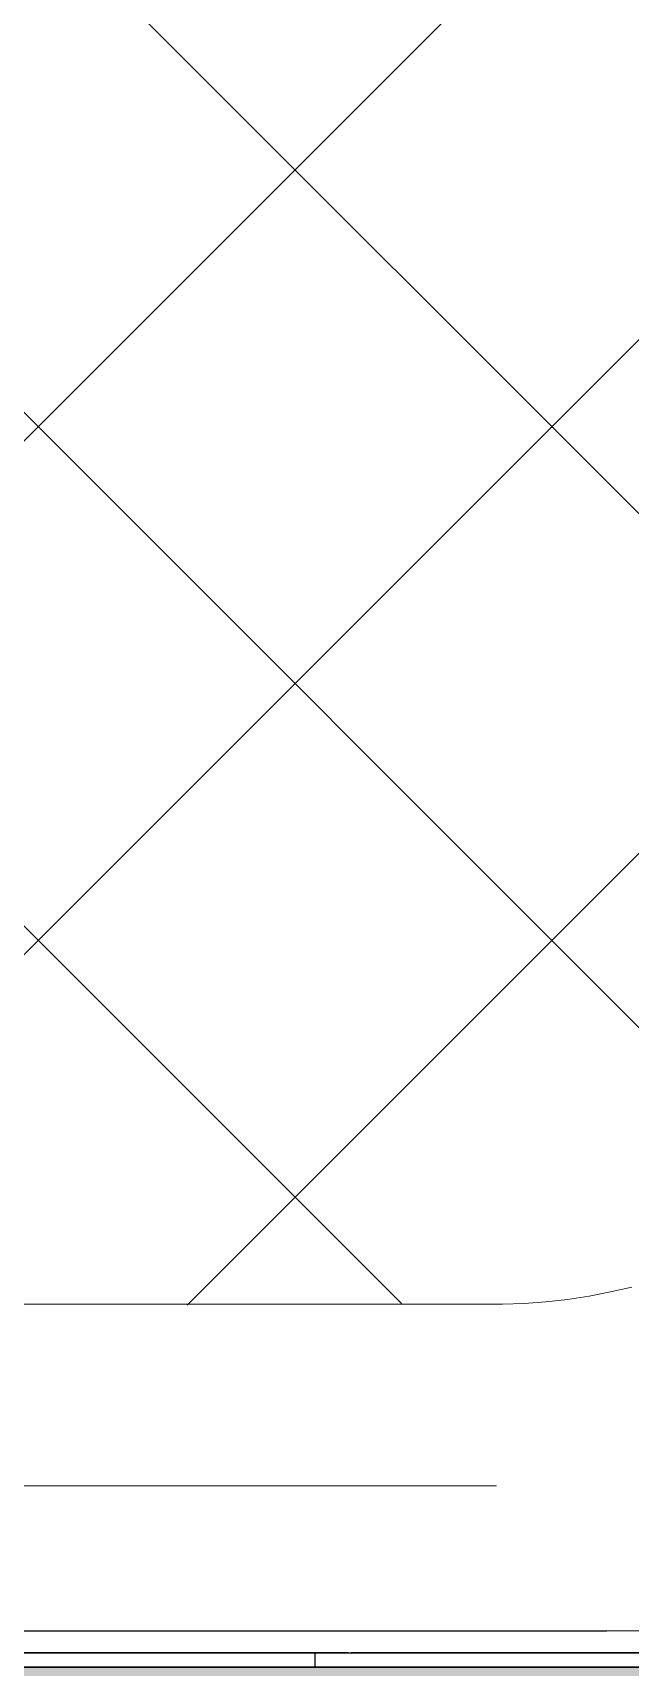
# Model space of a CAD drawing. Header units: millimetres. Extents: x 652554 to 1678317, y -308114 to 170803.
# Drawn here: x 732898 to 732980.3, y 153905.5 to 154130.5 of the extents above; entities that cross this region are included whole.
import ezdxf

# ---------------------------------------------------------------- set-up
doc = ezdxf.new("R2010")
doc.units = ezdxf.units.MM
doc.linetypes.add('Centre', pattern=[31.749999999999996, 6.349999999999999, -4.7625, 15.875, -4.7625])
doc.layers.add('000 - 0_HIDE_OBJ_FRAMING_DEF_SUB_1', color=251, linetype='Continuous')
for name, color, linetype, lineweight in [('A-FLOR-LEVL', 3, 'Continuous', 9), ('A-FLOR-PATT', 1, 'Continuous', 70), ('A-GENM', 1, 'Continuous', 9), ('A-GLAZ-CURT', 2, 'Continuous', 9), ('E-ELEC-FIXT', 2, 'Continuous', 35)]:
    doc.layers.add(name, color=color, linetype=linetype, lineweight=lineweight)

# ---------------------------------------------------------------- blocks, each defined once
blk = doc.blocks.new('ACM_EARTH INSPECTION PIT - ACM_EARTH INSPECTION PIT-V233-2240-01 ENTRANCE 2 ELEVATION 2')
at = {"layer": 'E-ELEC-FIXT', "color": 250, "lineweight": 20}
for p, q in [((-38588.55143678601, 101224.9881169407), (-38378.55143678601, 101224.9881169407)), ((-38378.55143678601, 101224.9881169407), (-38588.55143678601, 101224.9881169407)), ((-38492.01510659542, 101224.9881169407), (-38499.46991981605, 101224.9881169407)), ((-38499.46991981605, 101224.9881169407), (-38492.01510659542, 101224.9881169407)), ((-38488.15621131706, 101224.9881169407), (-38492.01480951534, 101224.9881169407)), ((-38492.01480951534, 101224.9881169407), (-38488.15621131706, 101224.9881169407)), ((-38484.01510659542, 101224.9881169407), (-38487.44507144854, 101224.9881169407)), ((-38487.44507144854, 101224.9881169407), (-38484.01510659542, 101224.9881169407)), ((-38484.01510659542, 101224.9881169407), (-38473.61681386323, 101224.9881169407)), ((-38473.61681386323, 101224.9881169407), (-38484.01510659542, 101224.9881169407)), ((-38472.70139809643, 101224.9881169407), (-38470.15870013487, 101224.9881169407)), ((-38470.15870013487, 101224.9881169407), (-38472.70139809643, 101224.9881169407))]:
    blk.add_line(p, q, dxfattribs=at)
blk = doc.blocks.new('PPL-C-AECM-1-PP19-EE-M3-0001_rvt-3-2240-01 ENTRANCE 2 ELEVATION 2')
at = {"layer": 'E-ELEC-FIXT', "color": 250, "lineweight": 20}
blk.add_blockref('ACM_EARTH INSPECTION PIT - ACM_EARTH INSPECTION PIT-V233-2240-01 ENTRANCE 2 ELEVATION 2', (0, 0), dxfattribs=at)
blk = doc.blocks.new('PPL-C-AECM-1-PP19-EE-M3-0001_rvt-4-2240-01 ENTRANCE 2 ELEVATION 2')
at = {"layer": 'E-ELEC-FIXT', "color": 250, "lineweight": 20}
blk.add_blockref('ACM_EARTH INSPECTION PIT - ACM_EARTH INSPECTION PIT-V233-2240-01 ENTRANCE 2 ELEVATION 2', (0, 0), dxfattribs=at)
blk = doc.blocks.new('DPA_GM-Manhole Cover Type 2 - 900x900-10563838-2240-01 ENTRANCE 2 ELEVATION 2')
at = {"layer": '000 - 0_HIDE_OBJ_FRAMING_DEF_SUB_1'}
for p, q in [((-38498.71358935376, 101222), (-38418.71358935376, 101222)), ((-38414.12577593132, 101222), (-38498.71358935376, 101222)), ((-38418.71358935376, 101222), (-38148.71358935376, 101222)), ((-38418.71358935376, 101222), (-38418.71358935376, 101220)), ((-38153.71358935379, 101222), (-38413.71358935373, 101222)), ((-38658.71358935375, 101220), (-37458.71358935375, 101220)), ((-37458.71358935375, 101220), (-38658.71358935375, 101220)), ((-37603.71358935376, 101220), (-38513.71358935376, 101220)), ((-38513.71358935376, 101220), (-37603.71358935376, 101220)), ((-37603.71358935375, 101220), (-38513.71358935376, 101220)), ((-38513.71358935376, 101220), (-37603.71358935375, 101220)), ((-37608.71358935375, 101220), (-38508.71358935375, 101220)), ((-38508.71358935375, 101220), (-37608.71358935375, 101220)), ((-38498.71358935376, 101220), (-37618.71358935376, 101220)), ((-37618.71358935376, 101220), (-38498.71358935376, 101220)), ((-38498.71358935376, 101220), (-38414.12577593132, 101220)), ((-38418.71358935376, 101220), (-38498.71358935376, 101220)), ((-38148.71358935376, 101220), (-38418.7080177493, 101220)), ((-38413.71358935373, 101220), (-38153.71358935379, 101220))]:
    blk.add_line(p, q, dxfattribs=at)
blk = doc.blocks.new('DPA_CP_Fence Type D - Fence Post Left w MRTA Logo-17199497-2240-01 ENTRANCE 2 ELEVATION 2')
at = {"layer": 'A-GLAZ-CURT'}
h = blk.add_hatch(dxfattribs=at)
h.set_pattern_fill('FP_17', color=256, style=0, pattern_type=2)
h.set_pattern_definition([(45, (-38448.714, 101220), (-35.35533905932738, 35.35533905932738), []), (135, (-38448.714, 101220), (-35.35533905932738, -35.35533905932737), [])])
h.paths.add_polyline_path([(-38414.12577593135, 101269.8683475028), (-38388.48924714145, 101270.5343323586), (-38374.54733931401, 101272.6205525145), (-38353.13794156477, 101281.8443512221), (-38337.02754617365, 101296.3965737486), (-38326.41627605054, 101312.2973133035), (-38320.26637453814, 101329.8179102381), (-38318.58193685614, 101345.0000000003), (-38319.24792171196, 103100.2243422123), (-38321.33414186788, 103114.1662500401), (-38330.55794057545, 103135.5756477893), (-38345.11016310196, 103151.6860431804), (-38361.01090265693, 103162.2973133036), (-38378.53149959152, 103168.4472148159), (-38393.71358935373, 103170.1316524979), (-38508.93793156593, 103169.4656676421), (-38522.87983939345, 103167.3794474862), (-38544.28923714269, 103158.1556487786), (-38560.73932158355, 103143.1454793274), (-38571.01090265693, 103127.7026866972), (-38577.16080416932, 103110.1820897626), (-38578.84524185131, 103087.6574354344), (-38578.84524185131, 102283.1634888917), (-38520.5393709272, 102316.9999999591), (-38448.713589306, 102316.9999999591), (-38578.84524185131, 102242.2319747709), (-38578.84524185131, 102197.7680251698), (-38448.71358935375, 102122.9999999413), (-38520.61210310899, 102122.9999999591), (-38578.84524185131, 102156.8090141827), (-38578.17925699547, 101339.7756577882), (-38576.09303683957, 101325.8337499606), (-38566.869238132, 101304.4243522114), (-38552.31701560549, 101288.3139568202), (-38536.4162760505, 101277.7026866971), (-38518.895679116, 101271.5527851847), (-38503.71358935373, 101269.8683475028), (-38445.93711910881, 101269.8683475028)])
for p, q in [((-38393.71358935373, 101270.0000000003), (-38503.71358935373, 101270.0000000003)), ((-38503.7135893537, 101245.0000000002), (-38393.7135893537, 101245.0000000002)), ((-38393.7135893537, 101245.0000000002), (-38503.7135893537, 101245.0000000002))]:
    blk.add_line(p, q, dxfattribs=at)
at = {"layer": 'A-GLAZ-CURT', "flags": 128}
blk.add_lwpolyline([(-38375.1004304798, 101272.3463674915), (-38378.02068941187, 101271.6601548177), (-38380.96605363621, 101271.0912702512), (-38383.93181119837, 101270.6406238859), (-38386.9132175189, 101270.30893666), (-38389.9055029837, 101270.0967392022), (-38392.90388057435, 101270.0043709831), (-38393.71358935373, 101270.0000000003)], dxfattribs=at)
blk = doc.blocks.new('DPA_Drainage Gutter_Landscape_Type A - DPA_Drainage Gutter_Landscape_Type A-17285389-2240-01 ENTRANCE 2 ELEVATION 2')
at = {"layer": 'A-GENM'}
for p, q in [((-38651.36103837144, 101225.0000000002), (-38256.36103837145, 101225.0000000002)), ((-38651.36103837144, 101225.0000000002), (-38256.36103837145, 101225.0000000002)), ((-38256.36103837145, 101225.0000000002), (-38651.36103837144, 101225.0000000002)), ((-38651.36103837144, 101225.0000000002), (-38256.36103837145, 101225.0000000002)), ((-38256.36103837145, 101225.0000000002), (-38651.36103837144, 101225.0000000002)), ((-38651.36103837144, 101225.0000000002), (-38256.36103837145, 101225.0000000002)), ((-38256.36103837145, 101225.0000000002), (-38651.36103837144, 101225.0000000002)), ((-38651.36103837144, 101225.0000000002), (-38256.36103837145, 101225.0000000002)), ((-38256.36103837145, 101225.0000000002), (-38651.36103837144, 101225.0000000002)), ((-38651.36103837144, 101225.0000000002), (-38256.36103837144, 101225.0000000002)), ((-38256.36103837144, 101225.0000000002), (-38651.36103837144, 101225.0000000002)), ((-38651.36103837144, 101225.0000000002), (-38256.36103837144, 101225.0000000002)), ((-38256.36103837144, 101225.0000000002), (-38651.36103837144, 101225.0000000002)), ((-38651.36103837144, 101225.0000000002), (-38256.36103837145, 101225.0000000002)), ((-38256.36103837145, 101225.0000000002), (-38651.36103837144, 101225.0000000002)), ((-38452.86103837145, 101225.0000000002), (-38375.36103837145, 101225.0000000002)), ((-38375.36103837145, 101225.0000000002), (-38452.86103837145, 101225.0000000002)), ((-38452.86103837145, 101225.0000000002), (-38375.36103837145, 101225.0000000002)), ((-38375.36103837145, 101225.0000000002), (-38452.86103837145, 101225.0000000002)), ((-38452.86103837145, 101225.0000000002), (-38375.36103837145, 101225.0000000002)), ((-38375.36103837145, 101225.0000000002), (-38452.86103837145, 101225.0000000002)), ((-38452.86103837145, 101225.0000000002), (-38375.36103837145, 101225.0000000002)), ((-38375.36103837145, 101225.0000000002), (-38452.86103837145, 101225.0000000002)), ((-38375.36103837145, 101225.0000000002), (-38452.86103837145, 101225.0000000002)), ((-38452.86103837145, 101225.0000000002), (-38375.36103837145, 101225.0000000002)), ((-38375.36103837145, 101225.0000000002), (-38452.86103837145, 101225.0000000002)), ((-38452.86103837145, 101225.0000000002), (-38375.36103837145, 101225.0000000002)), ((-38375.36103837145, 101225.0000000002), (-38452.86103837145, 101225.0000000002)), ((-38452.86103837145, 101225.0000000002), (-38375.36103837145, 101225.0000000002)), ((-38375.36103837145, 101225.0000000002), (-38452.86103837145, 101225.0000000002)), ((-38452.86103837145, 101225.0000000002), (-38375.36103837145, 101225.0000000002)), ((-38375.36103837145, 101225.0000000002), (-38452.86103837145, 101225.0000000002)), ((-38452.86103837145, 101225.0000000002), (-38375.36103837145, 101225.0000000002)), ((-38375.36103837145, 101225.0000000002), (-38452.86103837145, 101225.0000000002)), ((-38452.86103837145, 101225.0000000002), (-38375.36103837145, 101225.0000000002)), ((-38375.36103837145, 101225.0000000002), (-38452.86103837145, 101225.0000000002)), ((-38452.86103837145, 101225.0000000002), (-38375.36103837145, 101225.0000000002)), ((-38375.36103837145, 101225.0000000002), (-38452.86103837145, 101225.0000000002)), ((-38452.86103837145, 101225.0000000002), (-38375.36103837145, 101225.0000000002)), ((-38375.36103837145, 101225.0000000002), (-38452.86103837145, 101225.0000000002)), ((-38452.86103837145, 101225.0000000002), (-38375.36103837145, 101225.0000000002)), ((-38375.36103837145, 101225.0000000002), (-38452.86103837145, 101225.0000000002)), ((-38452.86103837145, 101225.0000000002), (-38375.36103837145, 101225.0000000002)), ((-38375.36103837145, 101225.0000000002), (-38452.86103837145, 101225.0000000002)), ((-38452.86103837145, 101225.0000000002), (-38375.36103837145, 101225.0000000002)), ((-38375.36103837145, 101225.0000000002), (-38452.86103837145, 101225.0000000002)), ((-38452.86103837145, 101225.0000000002), (-38375.36103837145, 101225.0000000002)), ((-38375.36103837145, 101225.0000000002), (-38452.86103837145, 101225.0000000002)), ((-38452.86103837145, 101225.0000000002), (-38375.36103837145, 101225.0000000002)), ((-38375.36103837145, 101225.0000000002), (-38452.86103837145, 101225.0000000002)), ((-38452.86103837145, 101225.0000000002), (-38375.36103837145, 101225.0000000002)), ((-38375.36103837145, 101225.0000000002), (-38452.86103837145, 101225.0000000002)), ((-38452.86103837145, 101225.0000000002), (-38375.36103837145, 101225.0000000002)), ((-38375.36103837145, 101225.0000000002), (-38452.86103837145, 101225.0000000002)), ((-38452.86103837145, 101225.0000000002), (-38375.36103837145, 101225.0000000002)), ((-38375.36103837145, 101225.0000000002), (-38452.86103837145, 101225.0000000002)), ((-38452.86103837145, 101225.0000000002), (-38375.36103837145, 101225.0000000002)), ((-38375.36103837145, 101225.0000000002), (-38452.86103837145, 101225.0000000002)), ((-38452.86103837145, 101225.0000000002), (-38375.36103837145, 101225.0000000002)), ((-38375.36103837145, 101225.0000000002), (-38452.86103837145, 101225.0000000002)), ((-38452.86103837145, 101225.0000000002), (-38375.36103837145, 101225.0000000002)), ((-38375.36103837145, 101225.0000000002), (-38452.86103837145, 101225.0000000002)), ((-38452.86103837145, 101225.0000000002), (-38375.36103837145, 101225.0000000002)), ((-38375.36103837145, 101225.0000000002), (-38452.86103837145, 101225.0000000002)), ((-38452.86103837145, 101225.0000000002), (-38375.36103837145, 101225.0000000002)), ((-38375.36103837145, 101225.0000000002), (-38452.86103837145, 101225.0000000002)), ((-38452.86103837145, 101225.0000000002), (-38375.36103837145, 101225.0000000002)), ((-38375.36103837145, 101225.0000000002), (-38452.86103837145, 101225.0000000002)), ((-38452.86103837145, 101225.0000000002), (-38375.36103837145, 101225.0000000002)), ((-38375.36103837145, 101225.0000000002), (-38452.86103837145, 101225.0000000002)), ((-38452.86103837145, 101225.0000000002), (-38375.36103837145, 101225.0000000002)), ((-38375.36103837145, 101225.0000000002), (-38452.86103837145, 101225.0000000002)), ((-38452.86103837145, 101225.0000000002), (-38375.36103837144, 101225.0000000002)), ((-38375.36103837144, 101225.0000000002), (-38452.86103837145, 101225.0000000002)), ((-38452.86103837145, 101225.0000000002), (-38375.36103837144, 101225.0000000002)), ((-38375.36103837144, 101225.0000000002), (-38452.86103837145, 101225.0000000002)), ((-38452.86103837145, 101225.0000000002), (-38375.36103837144, 101225.0000000002)), ((-38375.36103837144, 101225.0000000002), (-38452.86103837145, 101225.0000000002)), ((-38452.86103837145, 101225.0000000002), (-38375.36103837144, 101225.0000000002)), ((-38375.36103837144, 101225.0000000002), (-38452.86103837145, 101225.0000000002)), ((-38452.86103837144, 101225.0000000002), (-38375.36103837144, 101225.0000000002)), ((-38375.36103837144, 101225.0000000002), (-38452.86103837144, 101225.0000000002)), ((-38452.86103837144, 101225.0000000002), (-38375.36103837144, 101225.0000000002)), ((-38375.36103837144, 101225.0000000002), (-38452.86103837144, 101225.0000000002)), ((-38452.86103837145, 101225.0000000002), (-38375.36103837145, 101225.0000000002)), ((-38375.36103837145, 101225.0000000002), (-38452.86103837145, 101225.0000000002)), ((-38452.86103837145, 101225.0000000002), (-38375.36103837145, 101225.0000000002)), ((-38375.36103837145, 101225.0000000002), (-38452.86103837145, 101225.0000000002)), ((-38452.86103837145, 101225.0000000002), (-38375.36103837145, 101225.0000000002)), ((-38375.36103837145, 101225.0000000002), (-38452.86103837145, 101225.0000000002)), ((-38452.86103837145, 101225.0000000002), (-38375.36103837145, 101225.0000000002)), ((-38375.36103837145, 101225.0000000002), (-38452.86103837145, 101225.0000000002)), ((-38452.86103837145, 101225.0000000002), (-38375.36103837145, 101225.0000000002)), ((-38375.36103837145, 101225.0000000002), (-38452.86103837145, 101225.0000000002)), ((-38452.86103837145, 101225.0000000002), (-38375.36103837145, 101225.0000000002)), ((-38375.36103837145, 101225.0000000002), (-38452.86103837145, 101225.0000000002)), ((-38452.86103837145, 101225.0000000002), (-38375.36103837145, 101225.0000000002)), ((-38375.36103837145, 101225.0000000002), (-38452.86103837145, 101225.0000000002)), ((-38452.86103837145, 101225.0000000002), (-38375.36103837145, 101225.0000000002)), ((-38375.36103837145, 101225.0000000002), (-38452.86103837145, 101225.0000000002)), ((-38452.86103837145, 101225.0000000002), (-38375.36103837145, 101225.0000000002)), ((-38375.36103837145, 101225.0000000002), (-38452.86103837145, 101225.0000000002)), ((-38452.86103837145, 101225.0000000002), (-38375.36103837145, 101225.0000000002)), ((-38375.36103837145, 101225.0000000002), (-38452.86103837145, 101225.0000000002)), ((-38452.86103837145, 101225.0000000002), (-38375.36103837145, 101225.0000000002)), ((-38375.36103837145, 101225.0000000002), (-38452.86103837145, 101225.0000000002)), ((-38452.86103837145, 101225.0000000002), (-38375.36103837145, 101225.0000000002)), ((-38375.36103837145, 101225.0000000002), (-38452.86103837145, 101225.0000000002)), ((-38452.86103837145, 101225.0000000002), (-38375.36103837145, 101225.0000000002)), ((-38375.36103837145, 101225.0000000002), (-38452.86103837145, 101225.0000000002)), ((-38452.86103837145, 101225.0000000002), (-38375.36103837145, 101225.0000000002)), ((-38375.36103837145, 101225.0000000002), (-38452.86103837145, 101225.0000000002)), ((-38452.86103837145, 101225.0000000002), (-38375.36103837145, 101225.0000000002)), ((-38375.36103837145, 101225.0000000002), (-38452.86103837145, 101225.0000000002)), ((-38452.86103837145, 101225.0000000002), (-38375.36103837145, 101225.0000000002)), ((-38375.36103837145, 101225.0000000002), (-38452.86103837145, 101225.0000000002)), ((-38452.86103837145, 101225.0000000002), (-38375.36103837145, 101225.0000000002)), ((-38375.36103837145, 101225.0000000002), (-38452.86103837145, 101225.0000000002)), ((-38452.86103837145, 101225.0000000002), (-38375.36103837145, 101225.0000000002)), ((-38375.36103837145, 101225.0000000002), (-38452.86103837145, 101225.0000000002)), ((-38452.86103837145, 101225.0000000002), (-38375.36103837145, 101225.0000000002)), ((-38375.36103837145, 101225.0000000002), (-38452.86103837145, 101225.0000000002)), ((-38452.86103837145, 101225.0000000002), (-38375.36103837145, 101225.0000000002)), ((-38375.36103837145, 101225.0000000002), (-38452.86103837145, 101225.0000000002)), ((-38452.86103837145, 101225.0000000002), (-38375.36103837145, 101225.0000000002)), ((-38375.36103837145, 101225.0000000002), (-38452.86103837145, 101225.0000000002)), ((-38452.86103837145, 101225.0000000002), (-38375.36103837145, 101225.0000000002)), ((-38375.36103837145, 101225.0000000002), (-38452.86103837145, 101225.0000000002)), ((-38452.86103837145, 101225.0000000002), (-38375.36103837145, 101225.0000000002)), ((-38375.36103837145, 101225.0000000002), (-38452.86103837145, 101225.0000000002)), ((-38452.86103837145, 101225.0000000002), (-38375.36103837145, 101225.0000000002)), ((-38375.36103837145, 101225.0000000002), (-38452.86103837145, 101225.0000000002)), ((-38452.86103837145, 101225.0000000002), (-38375.36103837144, 101225.0000000002)), ((-38375.36103837144, 101225.0000000002), (-38452.86103837145, 101225.0000000002)), ((-38452.86103837145, 101225.0000000002), (-38375.36103837144, 101225.0000000002)), ((-38375.36103837144, 101225.0000000002), (-38452.86103837145, 101225.0000000002)), ((-38452.86103837145, 101225.0000000002), (-38375.36103837144, 101225.0000000002)), ((-38375.36103837144, 101225.0000000002), (-38452.86103837145, 101225.0000000002)), ((-38452.86103837145, 101225.0000000002), (-38375.36103837144, 101225.0000000002)), ((-38375.36103837144, 101225.0000000002), (-38452.86103837145, 101225.0000000002)), ((-38452.86103837144, 101225.0000000002), (-38375.36103837144, 101225.0000000002)), ((-38375.36103837144, 101225.0000000002), (-38452.86103837144, 101225.0000000002)), ((-38452.86103837144, 101225.0000000002), (-38375.36103837144, 101225.0000000002)), ((-38375.36103837144, 101225.0000000002), (-38452.86103837144, 101225.0000000002)), ((-38452.86103837145, 101225.0000000002), (-38375.36103837145, 101225.0000000002)), ((-38375.36103837145, 101225.0000000002), (-38452.86103837145, 101225.0000000002)), ((-38452.86103837145, 101225.0000000002), (-38375.36103837145, 101225.0000000002)), ((-38375.36103837145, 101225.0000000002), (-38452.86103837145, 101225.0000000002)), ((-38452.86103837145, 101225.0000000002), (-38375.36103837145, 101225.0000000002)), ((-38375.36103837145, 101225.0000000002), (-38452.86103837145, 101225.0000000002)), ((-38452.86103837145, 101225.0000000002), (-38375.36103837145, 101225.0000000002)), ((-38375.36103837145, 101225.0000000002), (-38452.86103837145, 101225.0000000002)), ((-38452.86103837145, 101225.0000000002), (-38375.36103837145, 101225.0000000002)), ((-38375.36103837145, 101225.0000000002), (-38452.86103837145, 101225.0000000002)), ((-38452.86103837145, 101225.0000000002), (-38375.36103837145, 101225.0000000002)), ((-38375.36103837145, 101225.0000000002), (-38452.86103837145, 101225.0000000002)), ((-38452.86103837145, 101225.0000000002), (-38375.36103837145, 101225.0000000002)), ((-38375.36103837145, 101225.0000000002), (-38452.86103837145, 101225.0000000002)), ((-38452.86103837145, 101225.0000000002), (-38375.36103837145, 101225.0000000002)), ((-38375.36103837145, 101225.0000000002), (-38452.86103837145, 101225.0000000002)), ((-38452.86103837145, 101225.0000000002), (-38375.36103837145, 101225.0000000002)), ((-38375.36103837145, 101225.0000000002), (-38452.86103837145, 101225.0000000002)), ((-38452.86103837145, 101225.0000000002), (-38375.36103837145, 101225.0000000002)), ((-38375.36103837145, 101225.0000000002), (-38452.86103837145, 101225.0000000002)), ((-38452.86103837145, 101225.0000000002), (-38375.36103837145, 101225.0000000002)), ((-38375.36103837145, 101225.0000000002), (-38452.86103837145, 101225.0000000002)), ((-38452.86103837145, 101225.0000000002), (-38375.36103837145, 101225.0000000002)), ((-38375.36103837145, 101225.0000000002), (-38452.86103837145, 101225.0000000002)), ((-38452.86103837145, 101225.0000000002), (-38375.36103837145, 101225.0000000002)), ((-38375.36103837145, 101225.0000000002), (-38452.86103837145, 101225.0000000002)), ((-38452.86103837145, 101225.0000000002), (-38375.36103837145, 101225.0000000002)), ((-38375.36103837145, 101225.0000000002), (-38452.86103837145, 101225.0000000002)), ((-38452.86103837145, 101225.0000000002), (-38375.36103837145, 101225.0000000002)), ((-38375.36103837145, 101225.0000000002), (-38452.86103837145, 101225.0000000002)), ((-38452.86103837145, 101225.0000000002), (-38375.36103837145, 101225.0000000002)), ((-38375.36103837145, 101225.0000000002), (-38452.86103837145, 101225.0000000002)), ((-38452.86103837145, 101225.0000000002), (-38375.36103837145, 101225.0000000002)), ((-38375.36103837145, 101225.0000000002), (-38452.86103837145, 101225.0000000002)), ((-38452.86103837145, 101225.0000000002), (-38375.36103837145, 101225.0000000002)), ((-38375.36103837145, 101225.0000000002), (-38452.86103837145, 101225.0000000002)), ((-38452.86103837145, 101225.0000000002), (-38375.36103837145, 101225.0000000002)), ((-38375.36103837145, 101225.0000000002), (-38452.86103837145, 101225.0000000002)), ((-38452.86103837145, 101225.0000000002), (-38375.36103837145, 101225.0000000002)), ((-38375.36103837145, 101225.0000000002), (-38452.86103837145, 101225.0000000002)), ((-38452.86103837145, 101225.0000000002), (-38375.36103837145, 101225.0000000002)), ((-38375.36103837145, 101225.0000000002), (-38452.86103837145, 101225.0000000002)), ((-38452.86103837145, 101225.0000000002), (-38375.36103837145, 101225.0000000002)), ((-38375.36103837145, 101225.0000000002), (-38452.86103837145, 101225.0000000002)), ((-38452.86103837145, 101225.0000000002), (-38375.36103837145, 101225.0000000002)), ((-38375.36103837145, 101225.0000000002), (-38452.86103837145, 101225.0000000002)), ((-38452.86103837145, 101225.0000000002), (-38375.36103837145, 101225.0000000002)), ((-38375.36103837145, 101225.0000000002), (-38452.86103837145, 101225.0000000002)), ((-38452.86103837145, 101225.0000000002), (-38375.36103837144, 101225.0000000002)), ((-38375.36103837144, 101225.0000000002), (-38452.86103837145, 101225.0000000002)), ((-38452.86103837145, 101225.0000000002), (-38375.36103837144, 101225.0000000002)), ((-38375.36103837144, 101225.0000000002), (-38452.86103837145, 101225.0000000002)), ((-38452.86103837145, 101225.0000000002), (-38375.36103837144, 101225.0000000002)), ((-38375.36103837144, 101225.0000000002), (-38452.86103837145, 101225.0000000002)), ((-38452.86103837145, 101225.0000000002), (-38375.36103837144, 101225.0000000002)), ((-38375.36103837144, 101225.0000000002), (-38452.86103837145, 101225.0000000002)), ((-38452.86103837144, 101225.0000000002), (-38375.36103837144, 101225.0000000002)), ((-38375.36103837144, 101225.0000000002), (-38452.86103837144, 101225.0000000002)), ((-38452.86103837144, 101225.0000000002), (-38375.36103837144, 101225.0000000002)), ((-38375.36103837144, 101225.0000000002), (-38452.86103837144, 101225.0000000002)), ((-38452.86103837145, 101225.0000000002), (-38375.36103837145, 101225.0000000002)), ((-38375.36103837145, 101225.0000000002), (-38452.86103837145, 101225.0000000002)), ((-38452.86103837145, 101225.0000000002), (-38375.36103837145, 101225.0000000002)), ((-38375.36103837145, 101225.0000000002), (-38452.86103837145, 101225.0000000002)), ((-38452.86103837145, 101225.0000000002), (-38375.36103837145, 101225.0000000002)), ((-38375.36103837145, 101225.0000000002), (-38452.86103837145, 101225.0000000002)), ((-38452.86103837145, 101225.0000000002), (-38375.36103837145, 101225.0000000002)), ((-38375.36103837145, 101225.0000000002), (-38452.86103837145, 101225.0000000002)), ((-38452.86103837145, 101225.0000000002), (-38375.36103837145, 101225.0000000002)), ((-38375.36103837145, 101225.0000000002), (-38452.86103837145, 101225.0000000002)), ((-38452.86103837145, 101225.0000000002), (-38375.36103837145, 101225.0000000002)), ((-38375.36103837145, 101225.0000000002), (-38452.86103837145, 101225.0000000002)), ((-38452.86103837145, 101225.0000000002), (-38375.36103837145, 101225.0000000002)), ((-38375.36103837145, 101225.0000000002), (-38452.86103837145, 101225.0000000002)), ((-38452.86103837145, 101225.0000000002), (-38375.36103837145, 101225.0000000002)), ((-38375.36103837145, 101225.0000000002), (-38452.86103837145, 101225.0000000002)), ((-38452.86103837145, 101225.0000000002), (-38375.36103837145, 101225.0000000002)), ((-38375.36103837145, 101225.0000000002), (-38452.86103837145, 101225.0000000002)), ((-38452.86103837145, 101225.0000000002), (-38375.36103837145, 101225.0000000002)), ((-38375.36103837145, 101225.0000000002), (-38452.86103837145, 101225.0000000002)), ((-38452.86103837145, 101225.0000000002), (-38375.36103837145, 101225.0000000002)), ((-38375.36103837145, 101225.0000000002), (-38452.86103837145, 101225.0000000002)), ((-38452.86103837145, 101225.0000000002), (-38375.36103837145, 101225.0000000002)), ((-38375.36103837145, 101225.0000000002), (-38452.86103837145, 101225.0000000002)), ((-38452.86103837145, 101225.0000000002), (-38375.36103837145, 101225.0000000002)), ((-38375.36103837145, 101225.0000000002), (-38452.86103837145, 101225.0000000002)), ((-38452.86103837145, 101225.0000000002), (-38375.36103837145, 101225.0000000002)), ((-38375.36103837145, 101225.0000000002), (-38452.86103837145, 101225.0000000002)), ((-38452.86103837145, 101225.0000000002), (-38375.36103837145, 101225.0000000002)), ((-38375.36103837145, 101225.0000000002), (-38452.86103837145, 101225.0000000002)), ((-38452.86103837145, 101225.0000000002), (-38375.36103837145, 101225.0000000002)), ((-38375.36103837145, 101225.0000000002), (-38452.86103837145, 101225.0000000002)), ((-38452.86103837145, 101225.0000000002), (-38375.36103837145, 101225.0000000002)), ((-38375.36103837145, 101225.0000000002), (-38452.86103837145, 101225.0000000002)), ((-38452.86103837145, 101225.0000000002), (-38375.36103837145, 101225.0000000002)), ((-38375.36103837145, 101225.0000000002), (-38452.86103837145, 101225.0000000002)), ((-38452.86103837145, 101225.0000000002), (-38375.36103837145, 101225.0000000002)), ((-38375.36103837145, 101225.0000000002), (-38452.86103837145, 101225.0000000002)), ((-38452.86103837145, 101225.0000000002), (-38375.36103837145, 101225.0000000002)), ((-38375.36103837145, 101225.0000000002), (-38452.86103837145, 101225.0000000002)), ((-38452.86103837145, 101225.0000000002), (-38375.36103837145, 101225.0000000002)), ((-38375.36103837145, 101225.0000000002), (-38452.86103837145, 101225.0000000002)), ((-38452.86103837145, 101225.0000000002), (-38375.36103837145, 101225.0000000002)), ((-38375.36103837145, 101225.0000000002), (-38452.86103837145, 101225.0000000002)), ((-38452.86103837145, 101225.0000000002), (-38375.36103837145, 101225.0000000002)), ((-38375.36103837145, 101225.0000000002), (-38452.86103837145, 101225.0000000002)), ((-38452.86103837145, 101225.0000000002), (-38375.36103837145, 101225.0000000002)), ((-38375.36103837145, 101225.0000000002), (-38452.86103837145, 101225.0000000002)), ((-38452.86103837145, 101225.0000000002), (-38375.36103837144, 101225.0000000002)), ((-38375.36103837144, 101225.0000000002), (-38452.86103837145, 101225.0000000002)), ((-38452.86103837145, 101225.0000000002), (-38375.36103837144, 101225.0000000002)), ((-38375.36103837144, 101225.0000000002), (-38452.86103837145, 101225.0000000002)), ((-38452.86103837145, 101225.0000000002), (-38375.36103837144, 101225.0000000002)), ((-38375.36103837144, 101225.0000000002), (-38452.86103837145, 101225.0000000002)), ((-38452.86103837145, 101225.0000000002), (-38375.36103837144, 101225.0000000002)), ((-38375.36103837144, 101225.0000000002), (-38452.86103837145, 101225.0000000002)), ((-38452.86103837144, 101225.0000000002), (-38375.36103837144, 101225.0000000002)), ((-38375.36103837144, 101225.0000000002), (-38452.86103837144, 101225.0000000002)), ((-38452.86103837144, 101225.0000000002), (-38375.36103837144, 101225.0000000002)), ((-38375.36103837144, 101225.0000000002), (-38452.86103837144, 101225.0000000002)), ((-38452.86103837144, 101225.0000000002), (-38375.36103837144, 101225.0000000002)), ((-38375.36103837144, 101225.0000000002), (-38452.86103837144, 101225.0000000002)), ((-38452.86103837144, 101225.0000000002), (-38375.36103837144, 101225.0000000002)), ((-38375.36103837144, 101225.0000000002), (-38452.86103837144, 101225.0000000002)), ((-38452.86103837144, 101225.0000000002), (-38375.36103837144, 101225.0000000002)), ((-38375.36103837144, 101225.0000000002), (-38452.86103837144, 101225.0000000002)), ((-38452.86103837144, 101225.0000000002), (-38375.36103837144, 101225.0000000002)), ((-38375.36103837144, 101225.0000000002), (-38452.86103837144, 101225.0000000002)), ((-38452.86103837144, 101225.0000000002), (-38375.36103837144, 101225.0000000002)), ((-38375.36103837144, 101225.0000000002), (-38452.86103837144, 101225.0000000002)), ((-38452.86103837144, 101225.0000000002), (-38375.36103837144, 101225.0000000002)), ((-38375.36103837144, 101225.0000000002), (-38452.86103837144, 101225.0000000002)), ((-38452.86103837144, 101225.0000000002), (-38375.36103837144, 101225.0000000002)), ((-38375.36103837144, 101225.0000000002), (-38452.86103837144, 101225.0000000002)), ((-38452.86103837144, 101225.0000000002), (-38375.36103837144, 101225.0000000002)), ((-38375.36103837144, 101225.0000000002), (-38452.86103837144, 101225.0000000002)), ((-38452.86103837144, 101225.0000000002), (-38375.36103837144, 101225.0000000002)), ((-38375.36103837144, 101225.0000000002), (-38452.86103837144, 101225.0000000002)), ((-38452.86103837144, 101225.0000000002), (-38375.36103837144, 101225.0000000002)), ((-38375.36103837144, 101225.0000000002), (-38452.86103837144, 101225.0000000002)), ((-38452.86103837144, 101225.0000000002), (-38375.36103837144, 101225.0000000002)), ((-38375.36103837144, 101225.0000000002), (-38452.86103837144, 101225.0000000002)), ((-38452.86103837144, 101225.0000000002), (-38375.36103837144, 101225.0000000002)), ((-38375.36103837144, 101225.0000000002), (-38452.86103837144, 101225.0000000002)), ((-38452.86103837144, 101225.0000000002), (-38375.36103837144, 101225.0000000002)), ((-38375.36103837144, 101225.0000000002), (-38452.86103837144, 101225.0000000002)), ((-38452.86103837144, 101225.0000000002), (-38375.36103837144, 101225.0000000002)), ((-38375.36103837144, 101225.0000000002), (-38452.86103837144, 101225.0000000002)), ((-38452.86103837144, 101225.0000000002), (-38375.36103837144, 101225.0000000002)), ((-38375.36103837144, 101225.0000000002), (-38452.86103837144, 101225.0000000002)), ((-38452.86103837144, 101225.0000000002), (-38375.36103837144, 101225.0000000002)), ((-38375.36103837144, 101225.0000000002), (-38452.86103837144, 101225.0000000002)), ((-38452.86103837144, 101225.0000000002), (-38375.36103837144, 101225.0000000002)), ((-38375.36103837144, 101225.0000000002), (-38452.86103837144, 101225.0000000002)), ((-38452.86103837144, 101225.0000000002), (-38375.36103837144, 101225.0000000002)), ((-38375.36103837144, 101225.0000000002), (-38452.86103837144, 101225.0000000002)), ((-38452.86103837144, 101225.0000000002), (-38375.36103837143, 101225.0000000002)), ((-38375.36103837143, 101225.0000000002), (-38452.86103837144, 101225.0000000002)), ((-38452.86103837144, 101225.0000000002), (-38375.36103837143, 101225.0000000002)), ((-38375.36103837143, 101225.0000000002), (-38452.86103837144, 101225.0000000002)), ((-38452.86103837144, 101225.0000000002), (-38375.36103837143, 101225.0000000002)), ((-38375.36103837143, 101225.0000000002), (-38452.86103837144, 101225.0000000002)), ((-38452.86103837144, 101225.0000000002), (-38375.36103837143, 101225.0000000002)), ((-38375.36103837143, 101225.0000000002), (-38452.86103837144, 101225.0000000002)), ((-38452.86103837143, 101225.0000000002), (-38375.36103837143, 101225.0000000002)), ((-38375.36103837143, 101225.0000000002), (-38452.86103837143, 101225.0000000002)), ((-38452.86103837143, 101225.0000000002), (-38375.36103837143, 101225.0000000002)), ((-38375.36103837143, 101225.0000000002), (-38452.86103837143, 101225.0000000002)), ((-38452.86103837143, 101225.0000000002), (-38375.36103837143, 101225.0000000002)), ((-38375.36103837143, 101225.0000000002), (-38452.86103837143, 101225.0000000002)), ((-38452.86103837143, 101225.0000000002), (-38375.36103837143, 101225.0000000002)), ((-38375.36103837143, 101225.0000000002), (-38452.86103837143, 101225.0000000002)), ((-38452.86103837143, 101225.0000000002), (-38375.36103837143, 101225.0000000002)), ((-38375.36103837143, 101225.0000000002), (-38452.86103837143, 101225.0000000002)), ((-38452.86103837143, 101225.0000000002), (-38375.36103837143, 101225.0000000002)), ((-38375.36103837143, 101225.0000000002), (-38452.86103837143, 101225.0000000002)), ((-38452.86103837143, 101225.0000000002), (-38375.36103837143, 101225.0000000002)), ((-38375.36103837143, 101225.0000000002), (-38452.86103837143, 101225.0000000002)), ((-38452.86103837143, 101225.0000000002), (-38375.36103837143, 101225.0000000002)), ((-38375.36103837143, 101225.0000000002), (-38452.86103837143, 101225.0000000002)), ((-38452.86103837144, 101225.0000000002), (-38375.36103837144, 101225.0000000002)), ((-38375.36103837144, 101225.0000000002), (-38452.86103837144, 101225.0000000002)), ((-38452.86103837144, 101225.0000000002), (-38375.36103837144, 101225.0000000002)), ((-38375.36103837144, 101225.0000000002), (-38452.86103837144, 101225.0000000002)), ((-38452.86103837144, 101225.0000000002), (-38375.36103837144, 101225.0000000002)), ((-38375.36103837144, 101225.0000000002), (-38452.86103837144, 101225.0000000002)), ((-38452.86103837144, 101225.0000000002), (-38375.36103837144, 101225.0000000002)), ((-38375.36103837144, 101225.0000000002), (-38452.86103837144, 101225.0000000002)), ((-38452.86103837144, 101225.0000000002), (-38375.36103837144, 101225.0000000002)), ((-38375.36103837144, 101225.0000000002), (-38452.86103837144, 101225.0000000002)), ((-38452.86103837144, 101225.0000000002), (-38375.36103837144, 101225.0000000002)), ((-38375.36103837144, 101225.0000000002), (-38452.86103837144, 101225.0000000002)), ((-38452.86103837144, 101225.0000000002), (-38375.36103837144, 101225.0000000002)), ((-38375.36103837144, 101225.0000000002), (-38452.86103837144, 101225.0000000002)), ((-38452.86103837144, 101225.0000000002), (-38375.36103837144, 101225.0000000002)), ((-38375.36103837144, 101225.0000000002), (-38452.86103837144, 101225.0000000002)), ((-38452.86103837144, 101225.0000000002), (-38375.36103837144, 101225.0000000002)), ((-38375.36103837144, 101225.0000000002), (-38452.86103837144, 101225.0000000002)), ((-38452.86103837144, 101225.0000000002), (-38375.36103837144, 101225.0000000002)), ((-38375.36103837144, 101225.0000000002), (-38452.86103837144, 101225.0000000002)), ((-38452.86103837144, 101225.0000000002), (-38375.36103837144, 101225.0000000002)), ((-38375.36103837144, 101225.0000000002), (-38452.86103837144, 101225.0000000002)), ((-38452.86103837144, 101225.0000000002), (-38375.36103837144, 101225.0000000002)), ((-38375.36103837144, 101225.0000000002), (-38452.86103837144, 101225.0000000002)), ((-38452.86103837144, 101225.0000000002), (-38375.36103837144, 101225.0000000002)), ((-38375.36103837144, 101225.0000000002), (-38452.86103837144, 101225.0000000002)), ((-38452.86103837144, 101225.0000000002), (-38375.36103837144, 101225.0000000002)), ((-38375.36103837144, 101225.0000000002), (-38452.86103837144, 101225.0000000002)), ((-38452.86103837144, 101225.0000000002), (-38375.36103837144, 101225.0000000002)), ((-38375.36103837144, 101225.0000000002), (-38452.86103837144, 101225.0000000002)), ((-38452.86103837144, 101225.0000000002), (-38375.36103837144, 101225.0000000002)), ((-38375.36103837144, 101225.0000000002), (-38452.86103837144, 101225.0000000002)), ((-38452.86103837144, 101225.0000000002), (-38375.36103837144, 101225.0000000002)), ((-38375.36103837144, 101225.0000000002), (-38452.86103837144, 101225.0000000002)), ((-38452.86103837144, 101225.0000000002), (-38375.36103837144, 101225.0000000002)), ((-38375.36103837144, 101225.0000000002), (-38452.86103837144, 101225.0000000002)), ((-38452.86103837144, 101225.0000000002), (-38375.36103837143, 101225.0000000002)), ((-38375.36103837143, 101225.0000000002), (-38452.86103837144, 101225.0000000002)), ((-38452.86103837144, 101225.0000000002), (-38375.36103837143, 101225.0000000002)), ((-38375.36103837143, 101225.0000000002), (-38452.86103837144, 101225.0000000002)), ((-38452.86103837144, 101225.0000000002), (-38375.36103837143, 101225.0000000002)), ((-38375.36103837143, 101225.0000000002), (-38452.86103837144, 101225.0000000002)), ((-38452.86103837144, 101225.0000000002), (-38375.36103837143, 101225.0000000002)), ((-38375.36103837143, 101225.0000000002), (-38452.86103837144, 101225.0000000002)), ((-38452.86103837143, 101225.0000000002), (-38375.36103837143, 101225.0000000002)), ((-38375.36103837143, 101225.0000000002), (-38452.86103837143, 101225.0000000002)), ((-38452.86103837143, 101225.0000000002), (-38375.36103837143, 101225.0000000002)), ((-38375.36103837143, 101225.0000000002), (-38452.86103837143, 101225.0000000002)), ((-38452.86103837143, 101225.0000000002), (-38375.36103837143, 101225.0000000002)), ((-38375.36103837143, 101225.0000000002), (-38452.86103837143, 101225.0000000002)), ((-38452.86103837143, 101225.0000000002), (-38375.36103837143, 101225.0000000002)), ((-38375.36103837143, 101225.0000000002), (-38452.86103837143, 101225.0000000002)), ((-38452.86103837143, 101225.0000000002), (-38375.36103837143, 101225.0000000002)), ((-38375.36103837143, 101225.0000000002), (-38452.86103837143, 101225.0000000002)), ((-38452.86103837143, 101225.0000000002), (-38375.36103837143, 101225.0000000002)), ((-38375.36103837143, 101225.0000000002), (-38452.86103837143, 101225.0000000002)), ((-38452.86103837143, 101225.0000000002), (-38375.36103837143, 101225.0000000002)), ((-38375.36103837143, 101225.0000000002), (-38452.86103837143, 101225.0000000002)), ((-38452.86103837143, 101225.0000000002), (-38375.36103837143, 101225.0000000002)), ((-38375.36103837143, 101225.0000000002), (-38452.86103837143, 101225.0000000002)), ((-38452.86103837145, 101225.0000000002), (-38375.36103837145, 101225.0000000002)), ((-38375.36103837145, 101225.0000000002), (-38452.86103837145, 101225.0000000002)), ((-38452.86103837145, 101225.0000000002), (-38375.36103837145, 101225.0000000002)), ((-38375.36103837145, 101225.0000000002), (-38452.86103837145, 101225.0000000002)), ((-38452.86103837145, 101225.0000000002), (-38375.36103837145, 101225.0000000002)), ((-38375.36103837145, 101225.0000000002), (-38452.86103837145, 101225.0000000002)), ((-38452.86103837145, 101225.0000000002), (-38375.36103837145, 101225.0000000002)), ((-38375.36103837145, 101225.0000000002), (-38452.86103837145, 101225.0000000002)), ((-38452.86103837145, 101225.0000000002), (-38375.36103837145, 101225.0000000002)), ((-38375.36103837145, 101225.0000000002), (-38452.86103837145, 101225.0000000002)), ((-38452.86103837145, 101225.0000000002), (-38375.36103837145, 101225.0000000002)), ((-38375.36103837145, 101225.0000000002), (-38452.86103837145, 101225.0000000002)), ((-38452.86103837145, 101225.0000000002), (-38375.36103837145, 101225.0000000002)), ((-38375.36103837145, 101225.0000000002), (-38452.86103837145, 101225.0000000002)), ((-38452.86103837145, 101225.0000000002), (-38375.36103837145, 101225.0000000002)), ((-38375.36103837145, 101225.0000000002), (-38452.86103837145, 101225.0000000002)), ((-38452.86103837145, 101225.0000000002), (-38375.36103837145, 101225.0000000002)), ((-38375.36103837145, 101225.0000000002), (-38452.86103837145, 101225.0000000002)), ((-38452.86103837145, 101225.0000000002), (-38375.36103837145, 101225.0000000002)), ((-38375.36103837145, 101225.0000000002), (-38452.86103837145, 101225.0000000002)), ((-38452.86103837145, 101225.0000000002), (-38375.36103837145, 101225.0000000002)), ((-38375.36103837145, 101225.0000000002), (-38452.86103837145, 101225.0000000002)), ((-38452.86103837145, 101225.0000000002), (-38375.36103837145, 101225.0000000002)), ((-38375.36103837145, 101225.0000000002), (-38452.86103837145, 101225.0000000002)), ((-38452.86103837145, 101225.0000000002), (-38375.36103837145, 101225.0000000002)), ((-38375.36103837145, 101225.0000000002), (-38452.86103837145, 101225.0000000002)), ((-38452.86103837145, 101225.0000000002), (-38375.36103837145, 101225.0000000002)), ((-38375.36103837145, 101225.0000000002), (-38452.86103837145, 101225.0000000002)), ((-38452.86103837145, 101225.0000000002), (-38375.36103837145, 101225.0000000002)), ((-38375.36103837145, 101225.0000000002), (-38452.86103837145, 101225.0000000002)), ((-38452.86103837145, 101225.0000000002), (-38375.36103837145, 101225.0000000002)), ((-38375.36103837145, 101225.0000000002), (-38452.86103837145, 101225.0000000002)), ((-38452.86103837145, 101225.0000000002), (-38375.36103837145, 101225.0000000002)), ((-38375.36103837145, 101225.0000000002), (-38452.86103837145, 101225.0000000002)), ((-38452.86103837145, 101225.0000000002), (-38375.36103837145, 101225.0000000002)), ((-38375.36103837145, 101225.0000000002), (-38452.86103837145, 101225.0000000002)), ((-38452.86103837145, 101225.0000000002), (-38375.36103837145, 101225.0000000002)), ((-38375.36103837145, 101225.0000000002), (-38452.86103837145, 101225.0000000002)), ((-38452.86103837145, 101225.0000000002), (-38375.36103837145, 101225.0000000002)), ((-38375.36103837145, 101225.0000000002), (-38452.86103837145, 101225.0000000002)), ((-38452.86103837145, 101225.0000000002), (-38375.36103837145, 101225.0000000002)), ((-38375.36103837145, 101225.0000000002), (-38452.86103837145, 101225.0000000002)), ((-38452.86103837145, 101225.0000000002), (-38375.36103837145, 101225.0000000002)), ((-38375.36103837145, 101225.0000000002), (-38452.86103837145, 101225.0000000002)), ((-38452.86103837145, 101225.0000000002), (-38375.36103837145, 101225.0000000002)), ((-38375.36103837145, 101225.0000000002), (-38452.86103837145, 101225.0000000002)), ((-38452.86103837145, 101225.0000000002), (-38375.36103837145, 101225.0000000002)), ((-38375.36103837145, 101225.0000000002), (-38452.86103837145, 101225.0000000002)), ((-38452.86103837145, 101225.0000000002), (-38375.36103837144, 101225.0000000002)), ((-38375.36103837144, 101225.0000000002), (-38452.86103837145, 101225.0000000002)), ((-38452.86103837145, 101225.0000000002), (-38375.36103837144, 101225.0000000002)), ((-38375.36103837144, 101225.0000000002), (-38452.86103837145, 101225.0000000002)), ((-38452.86103837145, 101225.0000000002), (-38375.36103837144, 101225.0000000002)), ((-38375.36103837144, 101225.0000000002), (-38452.86103837145, 101225.0000000002)), ((-38452.86103837145, 101225.0000000002), (-38375.36103837144, 101225.0000000002)), ((-38375.36103837144, 101225.0000000002), (-38452.86103837145, 101225.0000000002)), ((-38452.86103837144, 101225.0000000002), (-38375.36103837144, 101225.0000000002)), ((-38375.36103837144, 101225.0000000002), (-38452.86103837144, 101225.0000000002)), ((-38452.86103837144, 101225.0000000002), (-38375.36103837144, 101225.0000000002)), ((-38375.36103837144, 101225.0000000002), (-38452.86103837144, 101225.0000000002))]:
    blk.add_line(p, q, dxfattribs=at)
blk = doc.blocks.new('DPA_CP_Fence Type D - Fence Post Left w MRTA Logo-V467-2240-01 ENTRANCE 2 ELEVATION 2')
at = {"layer": 'A-GLAZ-CURT'}
for p, q in [((-38503.7135893537, 101245.0000000002), (-38393.71358935369, 101245.0000000002)), ((-38393.71358935369, 101245.0000000002), (-38503.7135893537, 101245.0000000002))]:
    blk.add_line(p, q, dxfattribs=at)

msp = doc.modelspace()

# ---------------------------------------------------------------- hatches: boundary and pattern name
at = {"layer": 'A-FLOR-PATT', "lineweight": 9}
h = msp.add_hatch(dxfattribs=at)
h.set_pattern_fill('FP_11', color=256, style=0, pattern_type=2)
h.set_pattern_definition([(49.99999999999999, (761426.8914218515, 52685.49517431902), (728.73650110752, -63.75582262483607), [76.2, -838.2]), (355, (761426.8914218515, 52685.49517431902), (-140.9716152248045, 764.2276025857151), [60.96, -670.56]), (100.451, (761487.6194218515, 52680.18217431899), (587.770006663837, 700.4667512811675), [64.76, -712.36]), (46.184, (761426.8914218515, 52888.695174319), (1084.316239662759, -168.1709612287867), [114.3, -1257.3]), (96.63599999999998, (761517.2514218515, 52874.681174319), (949.6099128555585, 989.7098464133105), [97.13999999999994, -1068.539999999999]), (351.184, (761426.8914218515, 52888.695174319), (949.620552888774, 989.7011531044203), [91.44, -1005.84]), (21, (761528.4914218514, 52837.89517431898), (606.4578690252075, -409.0605652741465), [76.2, -838.2]), (326, (761528.4914218514, 52837.89517431898), (247.208340968463, 736.752917204011), [60.96, -670.56]), (71.45100000000001, (761579.0294218514, 52803.80717431899), (853.6682507774542, 327.6854711435369), [64.76, -712.36]), (37.50000000000001, (761426.8914218515, 52685.49517431902), (12.35469342532113, 338.2201185742302), [33.528, -628.904, 33.528, -647.192, -673.1]), (37.50000000000001, (761426.8914218515, 52685.49517431902), (12.35469342532113, 338.2201185742302), [-1343.152, 33.528, -639.572]), (7.499999999999999, (761426.8914218515, 52685.49517431902), (267.2788744354337, 400.7221270887442), [33.528, -354.584, 33.528, -613.664, -256.54]), (7.499999999999999, (761426.8914218515, 52685.49517431902), (267.2788744354337, 400.7221270887442), [-1035.304, 33.528, -223.012]), (327.5, (761200.3234218514, 52685.49517431902), (542.363331518853, -22.91534459201296), [33.528, -220.472, 33.528, -758.952, -1051.56]), (327.5, (761200.3234218514, 52685.49517431902), (542.363331518853, -22.91534459201296), [-1046.48, 33.528, -1018.032]), (317.5, (761098.7234218514, 52685.49517431902), (592.5169587678777, 101.7071067647936), [33.528, -296.672, 33.528, -492.76, -746.76]), (317.5, (761098.7234218514, 52685.49517431902), (592.5169587678777, 101.7071067647936), [-856.488, 33.528, -713.232])])
h.paths.add_polyline_path([(728597.4072506438, 153755.4951743191), (751724.2122941602, 153755.4951743191), (751724.2122941602, 153905.4951743191), (728597.4072506438, 153905.4951743191)])

# ---------------------------------------------------------------- linework, layer by layer
at = {"layer": 'A-FLOR-LEVL', "linetype": 'Centre'}
msp.add_line((725077.5054091611, 153905.4951743192), (766666.9021277926, 153905.4951743192), dxfattribs=at)

# ---------------------------------------------------------------- block references
at = {"color": 10, "lineweight": 5}
for name in ['PPL-C-AECM-1-PP19-EE-M3-0001_rvt-3-2240-01 ENTRANCE 2 ELEVATION 2', 'PPL-C-AECM-1-PP19-EE-M3-0001_rvt-4-2240-01 ENTRANCE 2 ELEVATION 2']:
    msp.add_blockref(name, (771355.5694218514, 52685.49517431902), dxfattribs=at)
at = {"layer": 'A-GENM'}
for name in ['DPA_Drainage Gutter_Landscape_Type A - DPA_Drainage Gutter_Landscape_Type A-17285389-2240-01 ENTRANCE 2 ELEVATION 2', 'DPA_GM-Manhole Cover Type 2 - 900x900-10563838-2240-01 ENTRANCE 2 ELEVATION 2']:
    msp.add_blockref(name, (771355.5694218514, 52685.49517431902), dxfattribs=at)
at = {"layer": 'A-GLAZ-CURT'}
for name in ['DPA_CP_Fence Type D - Fence Post Left w MRTA Logo-V467-2240-01 ENTRANCE 2 ELEVATION 2', 'DPA_CP_Fence Type D - Fence Post Left w MRTA Logo-17199497-2240-01 ENTRANCE 2 ELEVATION 2']:
    msp.add_blockref(name, (771355.5694218514, 52685.49517431902), dxfattribs=at)

doc.saveas('drawing.dxf')
